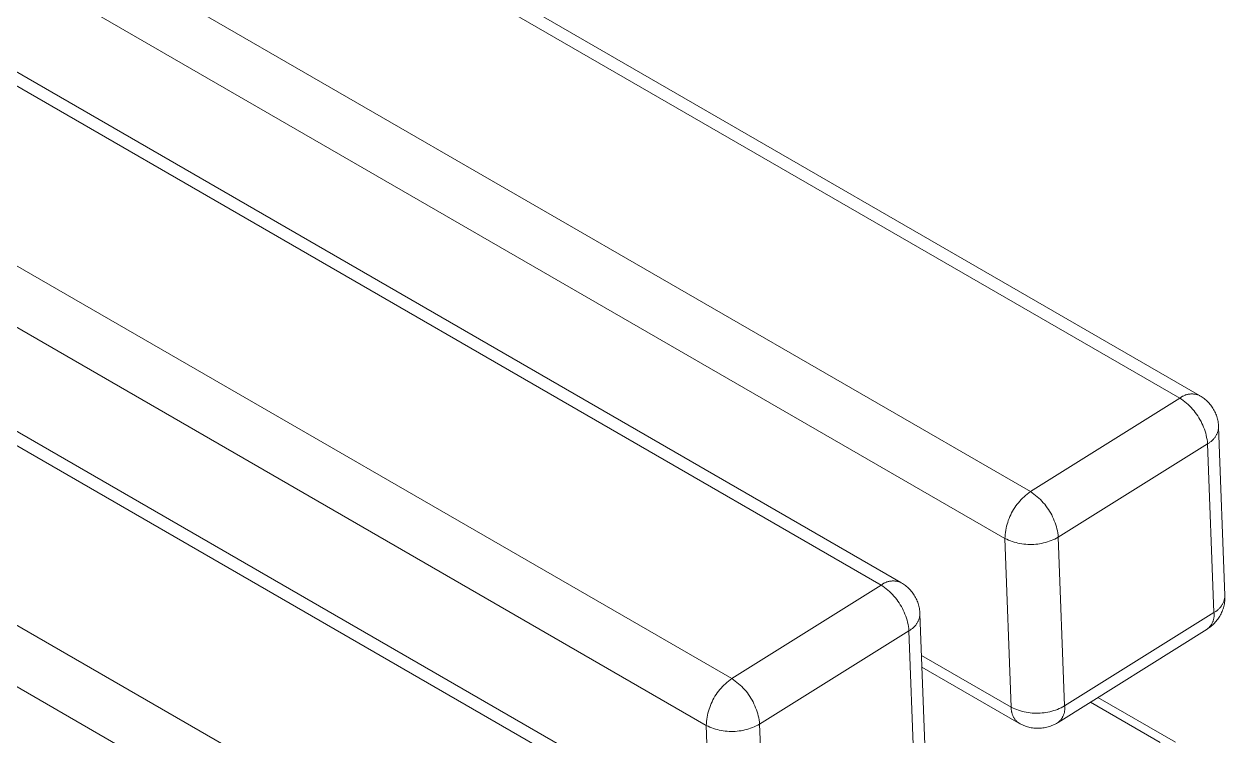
# Model space of a CAD drawing. Header units: inches. Extents: x -16 to 183, y -17 to 123.
# Drawn here: x 47.246 to 51.36, y 12.341 to 14.78 of the extents above; entities that cross this region are included whole.
import ezdxf

# ---------------------------------------------------------------- set-up
doc = ezdxf.new("R2010")
doc.units = ezdxf.units.IN
doc.layers.add('ZANO_R', color=7, linetype='Continuous', lineweight=0)

msp = doc.modelspace()

# ---------------------------------------------------------------- linework, layer by layer
at = {"layer": 'ZANO_R'}
for p, q in [((51.2052, 13.49836), (18.47489, 32.39521)), ((18.54401, 32.40358), (51.27265, 13.5077)), ((17.96336, 32.07492), (50.69368, 13.17806)), ((50.60619, 13.01762), (17.87588, 31.91448)), ((17.52096, 31.763), (50.2496, 12.86711)), ((50.18215, 12.85777), (17.45184, 31.75463)), ((16.94031, 31.43433), (49.67063, 12.53748)), ((49.58314, 12.37704), (16.85283, 31.27389)), ((49.1591, 12.21718), (16.42879, 31.11404)), ((16.49791, 31.12241), (49.22655, 12.22652)), ((15.91726, 30.79374), (48.64757, 11.89689)), ((48.56009, 11.73645), (15.82978, 30.6333)), ((50.69368, 13.17806), (51.2052, 13.49836)), ((51.2052, 13.49836), (51.20702, 13.49974)), ((51.2052, 13.49836), (51.21125, 13.49431)), ((51.20702, 13.49974), (51.20889, 13.50107)), ((51.20889, 13.50107), (51.2108, 13.50232)), ((51.2108, 13.50232), (51.21276, 13.50352)), ((51.21125, 13.49431), (51.21715, 13.49006)), ((51.21276, 13.50352), (51.21475, 13.50464)), ((51.21475, 13.50464), (51.21678, 13.5057)), ((51.21678, 13.5057), (51.21884, 13.50668)), ((51.21884, 13.50668), (51.22094, 13.50759)), ((51.22094, 13.50759), (51.22307, 13.50844)), ((51.22307, 13.50844), (51.22522, 13.50921)), ((51.22522, 13.50921), (51.2274, 13.5099)), ((51.2274, 13.5099), (51.22961, 13.51052)), ((51.22961, 13.51052), (51.23183, 13.51106)), ((51.23183, 13.51106), (51.23407, 13.51153)), ((51.23407, 13.51153), (51.23632, 13.51192)), ((51.23632, 13.51192), (51.23859, 13.51224)), ((51.23859, 13.51224), (51.24087, 13.51247)), ((51.24087, 13.51247), (51.24315, 13.51263)), ((51.24315, 13.51263), (51.24544, 13.51271)), ((51.24544, 13.51271), (51.24772, 13.51271)), ((51.24772, 13.51271), (51.25001, 13.51264)), ((51.25001, 13.51264), (51.25229, 13.51248)), ((51.25229, 13.51248), (51.25457, 13.51225)), ((51.25457, 13.51225), (51.25684, 13.51194)), ((51.25684, 13.51194), (51.25909, 13.51155)), ((51.25909, 13.51155), (51.26133, 13.51109)), ((51.26133, 13.51109), (51.26356, 13.51055)), ((51.26356, 13.51055), (51.26576, 13.50993)), ((51.26576, 13.50993), (51.26794, 13.50924)), ((51.26794, 13.50924), (51.2701, 13.50847)), ((51.2701, 13.50847), (51.27223, 13.50764)), ((51.27223, 13.50764), (51.27432, 13.50672)), ((51.27433, 13.50673), (51.27814, 13.50441)), ((51.27814, 13.50441), (51.28188, 13.50196)), ((51.28188, 13.50196), (51.28552, 13.49938)), ((51.28552, 13.49938), (51.28908, 13.49667)), ((51.28908, 13.49667), (51.29254, 13.49385)), ((51.29254, 13.49385), (51.2959, 13.49091)), ((51.21715, 13.49006), (51.2229, 13.4856)), ((51.2229, 13.4856), (51.22849, 13.48095)), ((51.22849, 13.48095), (51.23392, 13.47611)), ((51.23392, 13.47611), (51.23918, 13.47109)), ((51.23918, 13.47109), (51.24426, 13.46588)), ((51.24426, 13.46588), (51.24916, 13.4605)), ((51.24916, 13.4605), (51.25387, 13.45496)), ((51.25387, 13.45496), (51.25838, 13.44925)), ((51.2959, 13.49091), (51.29916, 13.48785)), ((51.29916, 13.48785), (51.30231, 13.48468)), ((51.30231, 13.48468), (51.30535, 13.48141)), ((51.30535, 13.48141), (51.30827, 13.47803)), ((51.30827, 13.47803), (51.31108, 13.47455)), ((51.31108, 13.47455), (51.31376, 13.47098)), ((51.31376, 13.47098), (51.31632, 13.46732)), ((51.31632, 13.46732), (51.31875, 13.46357)), ((51.31875, 13.46357), (51.32105, 13.45974)), ((51.32105, 13.45974), (51.32321, 13.45583)), ((51.32321, 13.45583), (51.32524, 13.45185)), ((51.25838, 13.44925), (51.2627, 13.44339)), ((51.2627, 13.44339), (51.26681, 13.43739)), ((51.26681, 13.43739), (51.2707, 13.43125)), ((51.2707, 13.43125), (51.27439, 13.42498)), ((51.27439, 13.42498), (51.27785, 13.41858)), ((51.27785, 13.41858), (51.28109, 13.41207)), ((51.28109, 13.41207), (51.28411, 13.40545)), ((51.32524, 13.45185), (51.32713, 13.44781)), ((51.32713, 13.44781), (51.32888, 13.4437)), ((51.32888, 13.4437), (51.33049, 13.43953)), ((51.33049, 13.43953), (51.33195, 13.43531)), ((51.33195, 13.43531), (51.33327, 13.43104)), ((51.33327, 13.43104), (51.33443, 13.42673)), ((51.33443, 13.42673), (51.33545, 13.42238)), ((51.33545, 13.42238), (51.33632, 13.41799)), ((51.33632, 13.41799), (51.33703, 13.41358)), ((51.33703, 13.41358), (51.33759, 13.40915)), ((51.28411, 13.40545), (51.28689, 13.39872)), ((51.28689, 13.39872), (51.28944, 13.39191)), ((51.28944, 13.39191), (51.29175, 13.38501)), ((51.29175, 13.38501), (51.29382, 13.37804)), ((51.29382, 13.37804), (51.29564, 13.371)), ((51.29564, 13.371), (51.29723, 13.3639)), ((51.33017, 13.37121), (51.32903, 13.36917)), ((51.33124, 13.37329), (51.33017, 13.37121)), ((51.33224, 13.3754), (51.33124, 13.37329)), ((51.33316, 13.37755), (51.33224, 13.3754)), ((51.33402, 13.37972), (51.33316, 13.37755)), ((51.33479, 13.38193), (51.33402, 13.37972)), ((51.3355, 13.38416), (51.33479, 13.38193)), ((51.33613, 13.38641), (51.3355, 13.38416)), ((51.33668, 13.38868), (51.33613, 13.38641)), ((51.33715, 13.39097), (51.33668, 13.38868)), ((51.33754, 13.39327), (51.33715, 13.39097)), ((51.33786, 13.39559), (51.33754, 13.39327)), ((51.33759, 13.40915), (51.338, 13.4047)), ((51.3381, 13.39791), (51.33786, 13.39559)), ((51.338, 13.4047), (51.33826, 13.40024)), ((51.33826, 13.40024), (51.3381, 13.39791)), ((51.33827, 13.39994), (51.35988, 12.82207)), ((51.30049, 13.34233), (50.78896, 13.02203)), ((51.29723, 13.3639), (51.29856, 13.35675)), ((51.29856, 13.35675), (51.29965, 13.34955)), ((51.29965, 13.34955), (51.30049, 13.34233)), ((51.30256, 13.34341), (51.30049, 13.34233)), ((51.32211, 12.76415), (51.30049, 13.34233)), ((51.30459, 13.34457), (51.30256, 13.34341)), ((51.30658, 13.34579), (51.30459, 13.34457)), ((51.30853, 13.34708), (51.30658, 13.34579)), ((51.31043, 13.34844), (51.30853, 13.34708)), ((51.31229, 13.34986), (51.31043, 13.34844)), ((51.3141, 13.35134), (51.31229, 13.34986)), ((51.31585, 13.35288), (51.3141, 13.35134)), ((51.31756, 13.35448), (51.31585, 13.35288)), ((51.3192, 13.35614), (51.31756, 13.35448)), ((51.32079, 13.35785), (51.3192, 13.35614)), ((51.32232, 13.35962), (51.32079, 13.35785)), ((51.32379, 13.36144), (51.32232, 13.35962)), ((51.3252, 13.3633), (51.32379, 13.36144)), ((51.32654, 13.36522), (51.3252, 13.3633)), ((51.32782, 13.36717), (51.32654, 13.36522)), ((51.32903, 13.36917), (51.32782, 13.36717)), ((50.67169, 13.16061), (50.67696, 13.16525)), ((50.67696, 13.16525), (50.68238, 13.16972)), ((50.68238, 13.16972), (50.68796, 13.17399)), ((50.68796, 13.17399), (50.69368, 13.17806)), ((50.69368, 13.17806), (50.69972, 13.17402)), ((50.69972, 13.17402), (50.70562, 13.16977)), ((50.70562, 13.16977), (50.71138, 13.16531)), ((50.71138, 13.16531), (50.71697, 13.16066)), ((50.63979, 13.12335), (50.64378, 13.12913)), ((50.64378, 13.12913), (50.64797, 13.13477)), ((50.64797, 13.13477), (50.65235, 13.14026)), ((50.65235, 13.14026), (50.65691, 13.1456)), ((50.65691, 13.1456), (50.66166, 13.15077)), ((50.66166, 13.15077), (50.66659, 13.15578)), ((50.66659, 13.15578), (50.67169, 13.16061)), ((50.71697, 13.16066), (50.7224, 13.15582)), ((50.7224, 13.15582), (50.72766, 13.15079)), ((50.72766, 13.15079), (50.73274, 13.14559)), ((50.73274, 13.14559), (50.73764, 13.14021)), ((50.73764, 13.14021), (50.74234, 13.13466)), ((50.74234, 13.13466), (50.74686, 13.12896)), ((50.74686, 13.12896), (50.75117, 13.1231)), ((50.61783, 13.0795), (50.6203, 13.08607)), ((50.6203, 13.08607), (50.623, 13.09255)), ((50.623, 13.09255), (50.62593, 13.09894)), ((50.62593, 13.09894), (50.62907, 13.10522)), ((50.62907, 13.10522), (50.63243, 13.11139)), ((50.63243, 13.11139), (50.63601, 13.11743)), ((50.63601, 13.11743), (50.63979, 13.12335)), ((50.75117, 13.1231), (50.75528, 13.1171)), ((50.75528, 13.1171), (50.75918, 13.11096)), ((50.75918, 13.11096), (50.76286, 13.10468)), ((50.76286, 13.10468), (50.76633, 13.09829)), ((50.76633, 13.09829), (50.76957, 13.09177)), ((50.76957, 13.09177), (50.77258, 13.08515)), ((50.77258, 13.08515), (50.77536, 13.07843)), ((50.60791, 13.03862), (50.60896, 13.04556)), ((50.60896, 13.04556), (50.61026, 13.05246)), ((50.61026, 13.05246), (50.6118, 13.05932)), ((50.6118, 13.05932), (50.61357, 13.06611)), ((50.61357, 13.06611), (50.61558, 13.07284)), ((50.61558, 13.07284), (50.61783, 13.0795)), ((50.77536, 13.07843), (50.77791, 13.07162)), ((50.77791, 13.07162), (50.78022, 13.06472)), ((50.78022, 13.06472), (50.78229, 13.05774)), ((50.78229, 13.05774), (50.78412, 13.0507)), ((50.78412, 13.0507), (50.7857, 13.0436)), ((50.7857, 13.0436), (50.78704, 13.03645)), ((50.60619, 13.01762), (50.60652, 13.02464)), ((50.61232, 13.01469), (50.60619, 13.01762)), ((50.62781, 12.43945), (50.60619, 13.01762)), ((50.60652, 13.02464), (50.60709, 13.03164)), ((50.60709, 13.03164), (50.60791, 13.03862)), ((50.61855, 13.01197), (50.61232, 13.01469)), ((50.62487, 13.00947), (50.61855, 13.01197)), ((50.63127, 13.00719), (50.62487, 13.00947)), ((50.63775, 13.00513), (50.63127, 13.00719)), ((50.64429, 13.0033), (50.63775, 13.00513)), ((50.6509, 13.0017), (50.64429, 13.0033)), ((50.65756, 13.00034), (50.6509, 13.0017)), ((50.66426, 12.9992), (50.65756, 13.00034)), ((50.73186, 13.00083), (50.72517, 12.99961)), ((50.73849, 13.00229), (50.73186, 13.00083)), ((50.74508, 13.00398), (50.73849, 13.00229)), ((50.7516, 13.00589), (50.74508, 13.00398)), ((50.75805, 13.00803), (50.7516, 13.00589)), ((50.76442, 13.0104), (50.75805, 13.00803)), ((50.7707, 13.01298), (50.76442, 13.0104)), ((50.77689, 13.01579), (50.7707, 13.01298)), ((50.78298, 13.01881), (50.77689, 13.01579)), ((50.78896, 13.02203), (50.78298, 13.01881)), ((50.78704, 13.03645), (50.78813, 13.02926)), ((50.78813, 13.02926), (50.78896, 13.02203)), ((50.78896, 13.02203), (50.81058, 12.44386)), ((50.67099, 12.9983), (50.66426, 12.9992)), ((50.67776, 12.99764), (50.67099, 12.9983)), ((50.68454, 12.99721), (50.67776, 12.99764)), ((50.69133, 12.99702), (50.68454, 12.99721)), ((50.69813, 12.99706), (50.69133, 12.99702)), ((50.70492, 12.99735), (50.69813, 12.99706)), ((50.71169, 12.99786), (50.70492, 12.99735)), ((50.71845, 12.99862), (50.71169, 12.99786)), ((50.72517, 12.99961), (50.71845, 12.99862)), ((49.67063, 12.53748), (50.18215, 12.85777)), ((50.18215, 12.85777), (50.18397, 12.85916)), ((50.18215, 12.85777), (50.1882, 12.85372)), ((50.18397, 12.85916), (50.18584, 12.86048)), ((50.18584, 12.86048), (50.18775, 12.86174)), ((50.18775, 12.86174), (50.1897, 12.86293)), ((50.1882, 12.85372), (50.1941, 12.84947)), ((50.1897, 12.86293), (50.1917, 12.86405)), ((50.1917, 12.86405), (50.19373, 12.86511)), ((50.19373, 12.86511), (50.19579, 12.86609)), ((50.1941, 12.84947), (50.19985, 12.84502)), ((50.19579, 12.86609), (50.19789, 12.86701)), ((50.19789, 12.86701), (50.20002, 12.86785)), ((50.19985, 12.84502), (50.20544, 12.84037)), ((50.20002, 12.86785), (50.20217, 12.86862)), ((50.20217, 12.86862), (50.20435, 12.86931)), ((50.20435, 12.86931), (50.20656, 12.86993)), ((50.20544, 12.84037), (50.21087, 12.83552)), ((50.20656, 12.86993), (50.20878, 12.87048)), ((50.20878, 12.87048), (50.21102, 12.87094)), ((50.21087, 12.83552), (50.21613, 12.8305)), ((50.21102, 12.87094), (50.21327, 12.87134)), ((50.21327, 12.87134), (50.21554, 12.87165)), ((50.21554, 12.87165), (50.21781, 12.87189)), ((50.21781, 12.87189), (50.2201, 12.87204)), ((50.2201, 12.87204), (50.22238, 12.87212)), ((50.22238, 12.87212), (50.22467, 12.87213)), ((50.22467, 12.87213), (50.22696, 12.87205)), ((50.22696, 12.87205), (50.22924, 12.87189)), ((50.22924, 12.87189), (50.23152, 12.87166)), ((50.23152, 12.87166), (50.23378, 12.87135)), ((50.23378, 12.87135), (50.23604, 12.87096)), ((50.23604, 12.87096), (50.23828, 12.8705)), ((50.23828, 12.8705), (50.2405, 12.86996)), ((50.2405, 12.86996), (50.24271, 12.86934)), ((50.24271, 12.86934), (50.24489, 12.86865)), ((50.24489, 12.86865), (50.24704, 12.86789)), ((50.24704, 12.86789), (50.24917, 12.86705)), ((50.24917, 12.86705), (50.25127, 12.86614)), ((50.25127, 12.86614), (50.25509, 12.86382)), ((50.25509, 12.86382), (50.25883, 12.86137)), ((50.25883, 12.86137), (50.26247, 12.85879)), ((50.26247, 12.85879), (50.26603, 12.85608)), ((50.26603, 12.85608), (50.26949, 12.85326)), ((50.26949, 12.85326), (50.27285, 12.85032)), ((50.27285, 12.85032), (50.27611, 12.84726)), ((50.27611, 12.84726), (50.27926, 12.84409)), ((50.27926, 12.84409), (50.2823, 12.84082)), ((50.2823, 12.84082), (50.28522, 12.83744)), ((50.28522, 12.83744), (50.28803, 12.83396)), ((50.21613, 12.8305), (50.22121, 12.82529)), ((50.22121, 12.82529), (50.22611, 12.81991)), ((50.22611, 12.81991), (50.23082, 12.81437)), ((50.23082, 12.81437), (50.23533, 12.80866)), ((50.23533, 12.80866), (50.23965, 12.80281)), ((50.23965, 12.80281), (50.24375, 12.7968)), ((50.24375, 12.7968), (50.24765, 12.79066)), ((50.28803, 12.83396), (50.29071, 12.83039)), ((50.29071, 12.83039), (50.29327, 12.82673)), ((50.29327, 12.82673), (50.2957, 12.82298)), ((50.2957, 12.82298), (50.298, 12.81915)), ((50.298, 12.81915), (50.30016, 12.81525)), ((50.30016, 12.81525), (50.30219, 12.81127)), ((50.30219, 12.81127), (50.30408, 12.80722)), ((50.30408, 12.80722), (50.30583, 12.80311)), ((50.30583, 12.80311), (50.30744, 12.79894)), ((50.30744, 12.79894), (50.3089, 12.79472)), ((50.3089, 12.79472), (50.31022, 12.79045)), ((51.35286, 12.79511), (51.35179, 12.79304)), ((51.35386, 12.79723), (51.35286, 12.79511)), ((51.35478, 12.79937), (51.35386, 12.79723)), ((51.35564, 12.80155), (51.35478, 12.79937)), ((51.35641, 12.80375), (51.35564, 12.80155)), ((51.35712, 12.80598), (51.35641, 12.80375)), ((51.35775, 12.80823), (51.35712, 12.80598)), ((51.3583, 12.8105), (51.35775, 12.80823)), ((51.35857, 12.79788), (51.35784, 12.79349)), ((51.35877, 12.81279), (51.3583, 12.8105)), ((51.35915, 12.80229), (51.35857, 12.79788)), ((51.35916, 12.81509), (51.35877, 12.81279)), ((51.35957, 12.80672), (51.35915, 12.80229)), ((51.35948, 12.81741), (51.35916, 12.81509)), ((51.35972, 12.81973), (51.35948, 12.81741)), ((51.35985, 12.81116), (51.35957, 12.80672)), ((51.35988, 12.82207), (51.35972, 12.81973)), ((51.35997, 12.81561), (51.35985, 12.81116)), ((51.35994, 12.82005), (51.35997, 12.81561)), ((50.24765, 12.79066), (50.25134, 12.78439)), ((50.25134, 12.78439), (50.2548, 12.77799)), ((50.2548, 12.77799), (50.25804, 12.77148)), ((50.25804, 12.77148), (50.26105, 12.76486)), ((50.26105, 12.76486), (50.26384, 12.75814)), ((50.26384, 12.75814), (50.26638, 12.75132)), ((50.31022, 12.79045), (50.31138, 12.78614)), ((50.31138, 12.78614), (50.3124, 12.78179)), ((50.3124, 12.78179), (50.31327, 12.77741)), ((50.31327, 12.77741), (50.31398, 12.773)), ((50.31398, 12.773), (50.31454, 12.76856)), ((50.31481, 12.755), (50.31449, 12.75268)), ((50.31454, 12.76856), (50.31495, 12.76412)), ((50.31505, 12.75732), (50.31481, 12.755)), ((50.31495, 12.76412), (50.31521, 12.75966)), ((50.3152, 12.75966), (50.31505, 12.75732)), ((50.31522, 12.75936), (50.33683, 12.18148)), ((50.81058, 12.44386), (51.32211, 12.76415)), ((51.32418, 12.76524), (51.32211, 12.76415)), ((51.32211, 12.76415), (51.32237, 12.76203)), ((51.32237, 12.76203), (51.32256, 12.7599)), ((51.32256, 12.7599), (51.32267, 12.75777)), ((51.32268, 12.7535), (51.32257, 12.75137)), ((51.32267, 12.75777), (51.32271, 12.75564)), ((51.32271, 12.75564), (51.32268, 12.7535)), ((51.32621, 12.76639), (51.32418, 12.76524)), ((51.3282, 12.76761), (51.32621, 12.76639)), ((51.33015, 12.7689), (51.3282, 12.76761)), ((51.33205, 12.77026), (51.33015, 12.7689)), ((51.33391, 12.77168), (51.33205, 12.77026)), ((51.33572, 12.77316), (51.33391, 12.77168)), ((51.33747, 12.7747), (51.33572, 12.77316)), ((51.33917, 12.77631), (51.33747, 12.7747)), ((51.34082, 12.77796), (51.33917, 12.77631)), ((51.34241, 12.77968), (51.34082, 12.77796)), ((51.34394, 12.78144), (51.34241, 12.77968)), ((51.34464, 12.75585), (51.34247, 12.75197)), ((51.34541, 12.78326), (51.34394, 12.78144)), ((51.34667, 12.75981), (51.34464, 12.75585)), ((51.34682, 12.78513), (51.34541, 12.78326)), ((51.34857, 12.76383), (51.34667, 12.75981)), ((51.34816, 12.78704), (51.34682, 12.78513)), ((51.34944, 12.789), (51.34816, 12.78704)), ((51.35033, 12.76792), (51.34857, 12.76383)), ((51.35065, 12.791), (51.34944, 12.789)), ((51.35194, 12.77207), (51.35033, 12.76792)), ((51.35179, 12.79304), (51.35065, 12.791)), ((51.35342, 12.77626), (51.35194, 12.77207)), ((51.35474, 12.78051), (51.35342, 12.77626)), ((51.35592, 12.7848), (51.35474, 12.78051)), ((51.35695, 12.78913), (51.35592, 12.7848)), ((51.35784, 12.79349), (51.35695, 12.78913)), ((50.26638, 12.75132), (50.26869, 12.74442)), ((50.26869, 12.74442), (50.27076, 12.73745)), ((50.27076, 12.73745), (50.27259, 12.73041)), ((50.27259, 12.73041), (50.27418, 12.72331)), ((50.27418, 12.72331), (50.27551, 12.71616)), ((50.27551, 12.71616), (50.2766, 12.70897)), ((50.2928, 12.71229), (50.29105, 12.71075)), ((50.2945, 12.71389), (50.2928, 12.71229)), ((50.29615, 12.71555), (50.2945, 12.71389)), ((50.29774, 12.71727), (50.29615, 12.71555)), ((50.29927, 12.71903), (50.29774, 12.71727)), ((50.30074, 12.72085), (50.29927, 12.71903)), ((50.30215, 12.72272), (50.30074, 12.72085)), ((50.30349, 12.72463), (50.30215, 12.72272)), ((50.30476, 12.72659), (50.30349, 12.72463)), ((50.30597, 12.72859), (50.30476, 12.72659)), ((50.30711, 12.73063), (50.30597, 12.72859)), ((50.30818, 12.7327), (50.30711, 12.73063)), ((50.30918, 12.73482), (50.30818, 12.7327)), ((50.31011, 12.73696), (50.30918, 12.73482)), ((50.31096, 12.73914), (50.31011, 12.73696)), ((50.31174, 12.74134), (50.31096, 12.73914)), ((50.31245, 12.74357), (50.31174, 12.74134)), ((50.31307, 12.74582), (50.31245, 12.74357)), ((50.31362, 12.74809), (50.31307, 12.74582)), ((50.3141, 12.75038), (50.31362, 12.74809)), ((50.31449, 12.75268), (50.3141, 12.75038)), ((51.307, 12.71257), (51.30336, 12.71)), ((51.30562, 12.71309), (51.30412, 12.71157)), ((51.30708, 12.71465), (51.30562, 12.71309)), ((51.31055, 12.71525), (51.307, 12.71257)), ((51.30847, 12.71627), (51.30708, 12.71465)), ((51.30981, 12.71793), (51.30847, 12.71627)), ((51.31109, 12.71964), (51.30981, 12.71793)), ((51.314, 12.71806), (51.31055, 12.71525)), ((51.31231, 12.72139), (51.31109, 12.71964)), ((51.31347, 12.72319), (51.31231, 12.72139)), ((51.31457, 12.72502), (51.31347, 12.72319)), ((51.31735, 12.72099), (51.314, 12.71806)), ((51.3156, 12.72689), (51.31457, 12.72502)), ((51.31656, 12.7288), (51.3156, 12.72689)), ((51.31746, 12.73074), (51.31656, 12.7288)), ((51.3206, 12.72402), (51.31735, 12.72099)), ((51.31829, 12.7327), (51.31746, 12.73074)), ((51.31905, 12.7347), (51.31829, 12.7327)), ((51.31974, 12.73672), (51.31905, 12.7347)), ((51.32036, 12.73876), (51.31974, 12.73672)), ((51.32091, 12.74083), (51.32036, 12.73876)), ((51.32374, 12.72717), (51.3206, 12.72402)), ((51.32139, 12.74291), (51.32091, 12.74083)), ((51.32179, 12.74501), (51.32139, 12.74291)), ((51.32212, 12.74712), (51.32179, 12.74501)), ((51.32238, 12.74924), (51.32212, 12.74712)), ((51.32257, 12.75137), (51.32238, 12.74924)), ((51.32678, 12.73043), (51.32374, 12.72717)), ((51.3297, 12.73379), (51.32678, 12.73043)), ((51.3325, 12.73724), (51.3297, 12.73379)), ((51.33518, 12.74079), (51.3325, 12.73724)), ((51.33774, 12.74443), (51.33518, 12.74079)), ((51.34017, 12.74816), (51.33774, 12.74443)), ((51.34247, 12.75197), (51.34017, 12.74816)), ((50.27744, 12.70174), (49.76591, 12.38145)), ((50.2766, 12.70897), (50.27744, 12.70174)), ((50.27951, 12.70283), (50.27744, 12.70174)), ((50.29906, 12.12356), (50.27744, 12.70174)), ((50.28154, 12.70398), (50.27951, 12.70283)), ((50.28353, 12.7052), (50.28154, 12.70398)), ((50.28548, 12.70649), (50.28353, 12.7052)), ((50.28738, 12.70785), (50.28548, 12.70649)), ((50.28924, 12.70927), (50.28738, 12.70785)), ((50.29105, 12.71075), (50.28924, 12.70927)), ((51.2993, 12.70735), (50.78812, 12.38727)), ((51.30096, 12.7087), (51.2993, 12.70735)), ((51.30336, 12.71), (51.29964, 12.70756)), ((51.30256, 12.71011), (51.30096, 12.7087)), ((51.30412, 12.71157), (51.30256, 12.71011)), ((50.32055, 12.61685), (50.62781, 12.43945)), ((50.65389, 12.38502), (50.32205, 12.57661)), ((49.63386, 12.50501), (49.63861, 12.51018)), ((49.63861, 12.51018), (49.64354, 12.51519)), ((49.64354, 12.51519), (49.64864, 12.52002)), ((49.64864, 12.52002), (49.65391, 12.52467)), ((49.65391, 12.52467), (49.65933, 12.52913)), ((49.65933, 12.52913), (49.6649, 12.5334)), ((49.6649, 12.5334), (49.67063, 12.53748)), ((49.67063, 12.53748), (49.67667, 12.53343)), ((49.67667, 12.53343), (49.68257, 12.52918)), ((49.68257, 12.52918), (49.68832, 12.52472)), ((49.68832, 12.52472), (49.69392, 12.52007)), ((49.69392, 12.52007), (49.69935, 12.51523)), ((49.69935, 12.51523), (49.7046, 12.5102)), ((49.7046, 12.5102), (49.70969, 12.505)), ((49.60602, 12.46463), (49.60938, 12.4708)), ((49.60938, 12.4708), (49.61296, 12.47684)), ((49.61296, 12.47684), (49.61674, 12.48276)), ((49.61674, 12.48276), (49.62073, 12.48854)), ((49.62073, 12.48854), (49.62491, 12.49418)), ((49.62491, 12.49418), (49.62929, 12.49968)), ((49.62929, 12.49968), (49.63386, 12.50501)), ((49.70969, 12.505), (49.71458, 12.49962)), ((49.71458, 12.49962), (49.71929, 12.49407)), ((49.71929, 12.49407), (49.72381, 12.48837)), ((49.72381, 12.48837), (49.72812, 12.48251)), ((49.72812, 12.48251), (49.73223, 12.47651)), ((49.73223, 12.47651), (49.73613, 12.47037)), ((49.73613, 12.47037), (49.73981, 12.46409)), ((50.92468, 12.47278), (51.19035, 12.31939)), ((49.58875, 12.41873), (49.59052, 12.42552)), ((49.59052, 12.42552), (49.59253, 12.43225)), ((49.59253, 12.43225), (49.59477, 12.43891)), ((49.59477, 12.43891), (49.59725, 12.44548)), ((49.59725, 12.44548), (49.59995, 12.45197)), ((49.59995, 12.45197), (49.60287, 12.45835)), ((49.60287, 12.45835), (49.60602, 12.46463)), ((49.73981, 12.46409), (49.74327, 12.4577)), ((49.74327, 12.4577), (49.74651, 12.45118)), ((49.74651, 12.45118), (49.74953, 12.44456)), ((49.74953, 12.44456), (49.75231, 12.43784)), ((49.75231, 12.43784), (49.75486, 12.43103)), ((49.75486, 12.43103), (49.75717, 12.42413)), ((49.75717, 12.42413), (49.75924, 12.41716)), ((50.62774, 12.43725), (50.62781, 12.43945)), ((50.62774, 12.43506), (50.62774, 12.43725)), ((50.62782, 12.43287), (50.62774, 12.43506)), ((50.63394, 12.43651), (50.62781, 12.43945)), ((50.62797, 12.43068), (50.62782, 12.43287)), ((50.6282, 12.4285), (50.62797, 12.43068)), ((50.62851, 12.42633), (50.6282, 12.4285)), ((50.62889, 12.42417), (50.62851, 12.42633)), ((50.62935, 12.42202), (50.62889, 12.42417)), ((50.64017, 12.43379), (50.63394, 12.43651)), ((50.64649, 12.43129), (50.64017, 12.43379)), ((50.65289, 12.42901), (50.64649, 12.43129)), ((50.65937, 12.42695), (50.65289, 12.42901)), ((50.66591, 12.42513), (50.65937, 12.42695)), ((50.67252, 12.42353), (50.66591, 12.42513)), ((50.76011, 12.42411), (50.75348, 12.42266)), ((50.7667, 12.4258), (50.76011, 12.42411)), ((50.77322, 12.42771), (50.7667, 12.4258)), ((50.77967, 12.42986), (50.77322, 12.42771)), ((50.78604, 12.43222), (50.77967, 12.42986)), ((50.79232, 12.43481), (50.78604, 12.43222)), ((50.79851, 12.43761), (50.79232, 12.43481)), ((50.8046, 12.44063), (50.79851, 12.43761)), ((50.81058, 12.44386), (50.8046, 12.44063)), ((50.81047, 12.4255), (50.81011, 12.42348)), ((50.81075, 12.42753), (50.81047, 12.4255)), ((50.81058, 12.44386), (50.81085, 12.44183)), ((50.81098, 12.42956), (50.81075, 12.42753)), ((50.81085, 12.44183), (50.81104, 12.43979)), ((50.81113, 12.4316), (50.81098, 12.42956)), ((50.81104, 12.43979), (50.81117, 12.43774)), ((50.81121, 12.43365), (50.81113, 12.4316)), ((50.81117, 12.43774), (50.81122, 12.4357)), ((50.81122, 12.4357), (50.81121, 12.43365)), ((51.13786, 12.31907), (50.89923, 12.45684)), ((49.58314, 12.37704), (49.58347, 12.38405)), ((49.58347, 12.38405), (49.58404, 12.39105)), ((49.58404, 12.39105), (49.58485, 12.39803)), ((49.58485, 12.39803), (49.58591, 12.40497)), ((49.58591, 12.40497), (49.58721, 12.41187)), ((49.58721, 12.41187), (49.58875, 12.41873)), ((49.75924, 12.41716), (49.76107, 12.41012)), ((49.76107, 12.41012), (49.76265, 12.40302)), ((49.76265, 12.40302), (49.76399, 12.39586)), ((49.76399, 12.39586), (49.76507, 12.38867)), ((49.76507, 12.38867), (49.76591, 12.38145)), ((50.62988, 12.4199), (50.62935, 12.42202)), ((50.63048, 12.41779), (50.62988, 12.4199)), ((50.63116, 12.4157), (50.63048, 12.41779)), ((50.63191, 12.41364), (50.63116, 12.4157)), ((50.63273, 12.41161), (50.63191, 12.41364)), ((50.63362, 12.4096), (50.63273, 12.41161)), ((50.63458, 12.40763), (50.63362, 12.4096)), ((50.63561, 12.40569), (50.63458, 12.40763)), ((50.63671, 12.40379), (50.63561, 12.40569)), ((50.63787, 12.40193), (50.63671, 12.40379)), ((50.63909, 12.40011), (50.63787, 12.40193)), ((50.64038, 12.39834), (50.63909, 12.40011)), ((50.64173, 12.39661), (50.64038, 12.39834)), ((50.64314, 12.39493), (50.64173, 12.39661)), ((50.64461, 12.3933), (50.64314, 12.39493)), ((50.64613, 12.39172), (50.64461, 12.3933)), ((50.6477, 12.39019), (50.64613, 12.39172)), ((50.64933, 12.38872), (50.6477, 12.39019)), ((50.65101, 12.38731), (50.64933, 12.38872)), ((50.65274, 12.38596), (50.65101, 12.38731)), ((50.65451, 12.38467), (50.65274, 12.38596)), ((50.65842, 12.3825), (50.65451, 12.38467)), ((50.67918, 12.42216), (50.67252, 12.42353)), ((50.68588, 12.42103), (50.67918, 12.42216)), ((50.69261, 12.42013), (50.68588, 12.42103)), ((50.69938, 12.41946), (50.69261, 12.42013)), ((50.70616, 12.41903), (50.69938, 12.41946)), ((50.71295, 12.41884), (50.70616, 12.41903)), ((50.71975, 12.41889), (50.71295, 12.41884)), ((50.72654, 12.41917), (50.71975, 12.41889)), ((50.73331, 12.41969), (50.72654, 12.41917)), ((50.74007, 12.42044), (50.73331, 12.41969)), ((50.74679, 12.42143), (50.74007, 12.42044)), ((50.75348, 12.42266), (50.74679, 12.42143)), ((50.78269, 12.38403), (50.77876, 12.3819)), ((50.78654, 12.3863), (50.78269, 12.38403)), ((50.78817, 12.38755), (50.78654, 12.38631)), ((50.78975, 12.38884), (50.78817, 12.38755)), ((50.79129, 12.39019), (50.78975, 12.38884)), ((50.79279, 12.39159), (50.79129, 12.39019)), ((50.79424, 12.39304), (50.79279, 12.39159)), ((50.79564, 12.39453), (50.79424, 12.39304)), ((50.79698, 12.39608), (50.79564, 12.39453)), ((50.79828, 12.39766), (50.79698, 12.39608)), ((50.79951, 12.39929), (50.79828, 12.39766)), ((50.8007, 12.40097), (50.79951, 12.39929)), ((50.80182, 12.40268), (50.8007, 12.40097)), ((50.80289, 12.40442), (50.80182, 12.40268)), ((50.8039, 12.40621), (50.80289, 12.40442)), ((50.80484, 12.40802), (50.8039, 12.40621)), ((50.80573, 12.40987), (50.80484, 12.40802)), ((50.80655, 12.41174), (50.80573, 12.40987)), ((50.80731, 12.41365), (50.80655, 12.41174)), ((50.808, 12.41557), (50.80731, 12.41365)), ((50.80863, 12.41752), (50.808, 12.41557)), ((50.80919, 12.41949), (50.80863, 12.41752)), ((50.80968, 12.42148), (50.80919, 12.41949)), ((50.81011, 12.42348), (50.80968, 12.42148)), ((49.58927, 12.3741), (49.58314, 12.37704)), ((49.60476, 11.79886), (49.58314, 12.37704)), ((49.5955, 12.37138), (49.58927, 12.3741)), ((49.60182, 12.36888), (49.5955, 12.37138)), ((49.60822, 12.3666), (49.60182, 12.36888)), ((49.6147, 12.36454), (49.60822, 12.3666)), ((49.62124, 12.36271), (49.6147, 12.36454)), ((49.62785, 12.36112), (49.62124, 12.36271)), ((49.63451, 12.35975), (49.62785, 12.36112)), ((49.64121, 12.35861), (49.63451, 12.35975)), ((49.64794, 12.35771), (49.64121, 12.35861)), ((49.65471, 12.35705), (49.64794, 12.35771)), ((49.66149, 12.35662), (49.65471, 12.35705)), ((49.66828, 12.35643), (49.66149, 12.35662)), ((49.67508, 12.35648), (49.66828, 12.35643)), ((49.68187, 12.35676), (49.67508, 12.35648)), ((49.68864, 12.35728), (49.68187, 12.35676)), ((49.6954, 12.35803), (49.68864, 12.35728)), ((49.70212, 12.35902), (49.6954, 12.35803)), ((49.7088, 12.36025), (49.70212, 12.35902)), ((49.71544, 12.3617), (49.7088, 12.36025)), ((49.72203, 12.36339), (49.71544, 12.3617)), ((49.72855, 12.3653), (49.72203, 12.36339)), ((49.735, 12.36745), (49.72855, 12.3653)), ((49.74137, 12.36981), (49.735, 12.36745)), ((49.74765, 12.3724), (49.74137, 12.36981)), ((49.75384, 12.3752), (49.74765, 12.3724)), ((49.75993, 12.37822), (49.75384, 12.3752)), ((49.76591, 12.38145), (49.75993, 12.37822)), ((49.76591, 12.38145), (49.78753, 11.80327)), ((50.6624, 12.38047), (50.65842, 12.3825)), ((50.66645, 12.37858), (50.6624, 12.38047)), ((50.67056, 12.37683), (50.66645, 12.37858)), ((50.67474, 12.37522), (50.67056, 12.37683)), ((50.67896, 12.37375), (50.67474, 12.37522)), ((50.68323, 12.37244), (50.67896, 12.37375)), ((50.68755, 12.37127), (50.68323, 12.37244)), ((50.6919, 12.37025), (50.68755, 12.37127)), ((50.69628, 12.36939), (50.6919, 12.37025)), ((50.7007, 12.36867), (50.69628, 12.36939)), ((50.70513, 12.36811), (50.7007, 12.36867)), ((50.70958, 12.3677), (50.70513, 12.36811)), ((50.71405, 12.36745), (50.70958, 12.3677)), ((50.71852, 12.36735), (50.71405, 12.36745)), ((50.72299, 12.3674), (50.71852, 12.36735)), ((50.72745, 12.36761), (50.72299, 12.3674)), ((50.73191, 12.36798), (50.72745, 12.36761)), ((50.73635, 12.36849), (50.73191, 12.36798)), ((50.74077, 12.36916), (50.73635, 12.36849)), ((50.74516, 12.36999), (50.74077, 12.36916)), ((50.74952, 12.37096), (50.74516, 12.36999)), ((50.75385, 12.37209), (50.74952, 12.37096)), ((50.75813, 12.37336), (50.75385, 12.37209)), ((50.76237, 12.37478), (50.75813, 12.37336)), ((50.76656, 12.37635), (50.76237, 12.37478)), ((50.77069, 12.37806), (50.76656, 12.37635)), ((50.77476, 12.37991), (50.77069, 12.37806)), ((50.77876, 12.3819), (50.77476, 12.37991))]:
    msp.add_line(p, q, dxfattribs=at)

doc.saveas('drawing.dxf')
